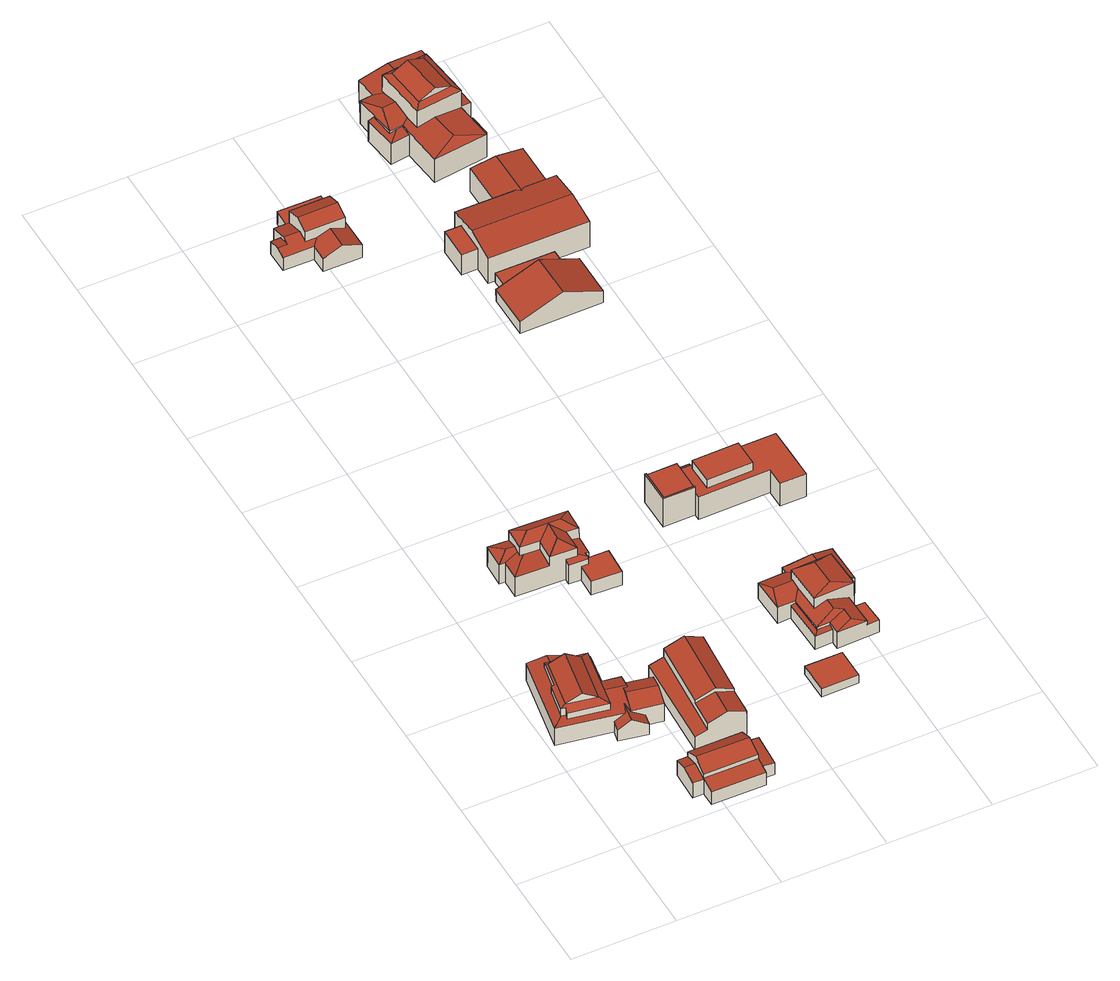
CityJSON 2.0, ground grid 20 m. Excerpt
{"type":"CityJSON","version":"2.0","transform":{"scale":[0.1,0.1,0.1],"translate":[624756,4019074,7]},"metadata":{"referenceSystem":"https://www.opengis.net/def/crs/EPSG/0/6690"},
"CityObjects":{
"building1":{"type":"Building","attributes":{"class":"3001","usage":"411","measuredHeight":8,"BuildingDetailAttribute.orgUsage":"6","BuildingDetailAttribute.surveyYear":2017,"BuildingRiverFloodingRiskAttribute.description":"2","BuildingRiverFloodingRiskAttribute.rank":"2","BuildingRiverFloodingRiskAttribute.depth":1.13,"BuildingRiverFloodingRiskAttribute.adminType":"2","BuildingRiverFloodingRiskAttribute.scale":"1","BuildingIDAttribute.prefecture":"17","BuildingIDAttribute.city":"17206"},"geometry":[{"type":"Solid","lod":"2","boundaries":[[[[0,1,2,3,4,5,6,7,8,9,10,11,12,13]],[[14,15,16,17,18]],[[19,20,21,22]],[[23,24,25,26]],[[27,28,29,30,31,32]],[[31,30,33,34]],[[35,14,18,36,37]],[[29,38,39,40,41,30]],[[42,43,44,45]],[[40,46,47,41]],[[48,49,50,51,52,53,54,55,56]],[[41,47,34,33]],[[57,58,26,25,59,60,61,49,48,15,14,35,62]],[[43,63,64,65,44]],[[66,67,55,54]],[[58,57,20,19,68,69]],[[32,31,47,46,70]],[[48,56,11,10]],[[56,55,67,12,11]],[[29,28,51,50,49]],[[68,19,22,5,4]],[[62,21,20,57]],[[36,18,17,8,7]],[[66,42,45,13,12,67]],[[60,59,40,39]],[[30,41,33]],[[61,60,39,38]],[[45,44,0,13]],[[62,35,37,6,5,22,21]],[[29,49,61,38]],[[9,16,15,48,10]],[[54,53,70,46,63,43,42,66]],[[65,64,24,23,2,1]],[[23,26,58,69,3,2]],[[9,8,17,16]],[[52,27,32,70,53]],[[1,0,44,65]],[[40,59,25,24,64,63,46]],[[69,68,4,3]],[[37,36,7,6]],[[51,28,27,52]],[[47,31,34]]]],"semantics":{"surfaces":[{"type":"GroundSurface"},{"type":"RoofSurface"},{"type":"WallSurface"}],"values":[[0,1,1,1,1,1,1,1,1,1,1,1,1,1,1,1,1,2,2,2,2,2,2,2,2,2,2,2,2,2,2,2,2,2,2,2,2,2,2,2,2,2]]}}]},
"building2":{"type":"Building","attributes":{"class":"3001","usage":"411","measuredHeight":6.1,"BuildingDetailAttribute.orgUsage":"6","BuildingDetailAttribute.surveyYear":2017,"BuildingRiverFloodingRiskAttribute.description":"2","BuildingRiverFloodingRiskAttribute.rank":"2","BuildingRiverFloodingRiskAttribute.depth":1.07,"BuildingRiverFloodingRiskAttribute.adminType":"2","BuildingRiverFloodingRiskAttribute.scale":"1","BuildingIDAttribute.prefecture":"17","BuildingIDAttribute.city":"17206"},"geometry":[{"type":"Solid","lod":"2","boundaries":[[[[71,72,73,74,75,76,77,78,79,80]],[[81,82,83,84]],[[85,86,87,88]],[[89,90,91,92]],[[93,94,88,87]],[[95,96,97,98]],[[99,100,83,82]],[[84,83,100,72,71]],[[93,87,86,99,82,81,80,79,97,96]],[[92,91,75,74]],[[77,76,90,89]],[[90,76,75,91]],[[72,100,99,86,85,73]],[[97,79,78,98]],[[95,94,93,96]],[[81,84,71,80]],[[92,74,73,85,88,94,95,98,78,77,89]]]],"semantics":{"surfaces":[{"type":"GroundSurface"},{"type":"RoofSurface"},{"type":"WallSurface"}],"values":[[0,1,1,1,1,1,1,2,2,2,2,2,2,2,2,2,2]]}}]},
"building3":{"type":"Building","attributes":{"measuredHeight":7.8,"BuildingDetailAttribute.surveyYear":2017,"BuildingRiverFloodingRiskAttribute.description":"2","BuildingRiverFloodingRiskAttribute.rank":"2","BuildingRiverFloodingRiskAttribute.depth":0.85,"BuildingRiverFloodingRiskAttribute.adminType":"2","BuildingRiverFloodingRiskAttribute.scale":"1","BuildingIDAttribute.prefecture":"17","BuildingIDAttribute.city":"17206"},"geometry":[{"type":"Solid","lod":"2","boundaries":[[[[101,102,103,104]],[[105,106,107,108]],[[109,110,111,112]],[[113,114,115,116]],[[112,117,118,109]],[[119,120,114,113]],[[106,103,102,107]],[[114,120,108,107,102,101,115]],[[111,119,113,116,117,112]],[[103,106,105,110,109,118,104]],[[108,120,119,111,110,105]],[[116,115,101,104,118,117]]]],"semantics":{"surfaces":[{"type":"GroundSurface"},{"type":"RoofSurface"},{"type":"WallSurface"}],"values":[[0,1,1,1,1,1,2,2,2,2,2,2]]}}]},
"building4":{"type":"Building","attributes":{"measuredHeight":7.9,"BuildingDetailAttribute.surveyYear":2017,"BuildingRiverFloodingRiskAttribute.description":"2","BuildingRiverFloodingRiskAttribute.rank":"2","BuildingRiverFloodingRiskAttribute.depth":1.19,"BuildingRiverFloodingRiskAttribute.adminType":"2","BuildingRiverFloodingRiskAttribute.scale":"1","BuildingIDAttribute.prefecture":"17","BuildingIDAttribute.city":"17206"},"geometry":[{"type":"Solid","lod":"2","boundaries":[[[[121,122,123,124,125,126,127,128,129,130,131,132]],[[133,134,135]],[[136,137,138,139]],[[140,141,142]],[[140,142,133,135]],[[140,135,134,143,144,145,141]],[[146,138,137,147,148]],[[144,143,149,150,151]],[[150,152,151]],[[153,154,155,156,157,158,159]],[[160,161,162,163]],[[163,162,164]],[[145,144,151,152,165]],[[166,167,168,169,170,171]],[[171,172,173,174,175,166]],[[164,146,148,160,163]],[[169,141,145,165,170]],[[147,137,136,149,143,134]],[[146,129,128,138]],[[125,124,159,158]],[[158,157,175,174,126,125]],[[173,127,126,174]],[[172,171,170,165,152]],[[139,150,149,136]],[[156,167,166,175,157]],[[155,168,167,156]],[[131,162,161,133,142,132]],[[159,124,123,153]],[[153,123,122,154]],[[134,133,161,160,148,147]],[[162,131,130,164]],[[155,154,122,121]],[[129,146,164,130]],[[132,142,141,169,168,155,121]],[[139,138,128,127,173,172,152,150]]]],"semantics":{"surfaces":[{"type":"GroundSurface"},{"type":"RoofSurface"},{"type":"WallSurface"}],"values":[[0,1,1,1,1,1,1,1,1,1,1,1,1,1,1,1,2,2,2,2,2,2,2,2,2,2,2,2,2,2,2,2,2,2,2]]}}]},
"building5":{"type":"Building","attributes":{"class":"3001","usage":"411","measuredHeight":2,"BuildingDetailAttribute.orgUsage":"6","BuildingDetailAttribute.surveyYear":2017,"BuildingRiverFloodingRiskAttribute.description":"2","BuildingRiverFloodingRiskAttribute.rank":"1","BuildingRiverFloodingRiskAttribute.depth":0.42,"BuildingRiverFloodingRiskAttribute.adminType":"2","BuildingRiverFloodingRiskAttribute.scale":"1","BuildingIDAttribute.prefecture":"17","BuildingIDAttribute.city":"17206"},"geometry":[{"type":"Solid","lod":"2","boundaries":[[[[176,177,178,179]],[[180,181,182,183]],[[180,176,179,181]],[[182,178,177,183]],[[181,179,178,182]],[[183,177,176,180]]]],"semantics":{"surfaces":[{"type":"GroundSurface"},{"type":"RoofSurface"},{"type":"WallSurface"}],"values":[[0,1,2,2,2,2]]}}]},
"building6":{"type":"Building","attributes":{"usage":"411","measuredHeight":6.9,"BuildingDetailAttribute.orgUsage":"6","BuildingDetailAttribute.surveyYear":2017,"BuildingRiverFloodingRiskAttribute.description":"2","BuildingRiverFloodingRiskAttribute.rank":"2","BuildingRiverFloodingRiskAttribute.depth":1.35,"BuildingRiverFloodingRiskAttribute.adminType":"2","BuildingRiverFloodingRiskAttribute.scale":"1","BuildingIDAttribute.prefecture":"17","BuildingIDAttribute.city":"17206"},"geometry":[{"type":"Solid","lod":"2","boundaries":[[[[184,185,186,187,188,189,190,191,192,193,194,195]],[[196,197,198,199,200]],[[201,202,203,204]],[[205,206,207,208,209]],[[210,211,212,213]],[[214,215,213,212]],[[204,203,216,208,207,217,218,219]],[[220,221,222,206,205,223]],[[219,218,197,196,224]],[[223,193,192,220]],[[197,211,210,198]],[[188,187,224,196]],[[190,199,198,210,213,215,222,221,191]],[[216,203,202,185,184]],[[208,195,194,209]],[[186,185,202,201]],[[214,212,211,197,218,217]],[[206,222,215,214,217,207]],[[216,184,195,208]],[[199,190,189,200]],[[201,204,219,224,187,186]],[[223,205,209,194,193]],[[221,220,192,191]],[[188,196,200,189]]]],"semantics":{"surfaces":[{"type":"GroundSurface"},{"type":"RoofSurface"},{"type":"WallSurface"}],"values":[[0,1,1,1,1,1,1,1,1,2,2,2,2,2,2,2,2,2,2,2,2,2,2,2]]}}]},
"building7":{"type":"Building","attributes":{"class":"3001","usage":"411","measuredHeight":7.7,"BuildingDetailAttribute.orgUsage":"6","BuildingDetailAttribute.surveyYear":2017,"BuildingRiverFloodingRiskAttribute.description":"2","BuildingRiverFloodingRiskAttribute.rank":"1","BuildingRiverFloodingRiskAttribute.depth":0.39,"BuildingRiverFloodingRiskAttribute.adminType":"2","BuildingRiverFloodingRiskAttribute.scale":"1","BuildingIDAttribute.prefecture":"17","BuildingIDAttribute.city":"17206"},"geometry":[{"type":"Solid","lod":"2","boundaries":[[[[225,226,227,228,229,230,231,232,233,234,235,236,237,238,239,240]],[[241,242,243,244]],[[245,246,247,248,249]],[[250,246,245]],[[251,252,253,254,255,256]],[[257,258,259,260,261,262]],[[263,264,265,266,267]],[[268,262,261]],[[248,247,269,259,258,270]],[[242,271,243]],[[251,272,252]],[[250,245,249,273,274,275]],[[276,267,266,277]],[[271,278,244,243]],[[256,255,279]],[[280,281,282,283]],[[269,284,260,259]],[[278,241,244]],[[284,268,261,260]],[[252,272,275,274,253]],[[275,237,236,250]],[[263,269,247,264]],[[262,280,283,228,227,257]],[[278,254,253,274,273,241]],[[283,282,229,228]],[[270,242,241,273,249,248]],[[234,233,266,265]],[[271,242,270,258,257,227,226]],[[225,279,255,254,278,271,226]],[[256,240,239,251]],[[281,230,229,282]],[[225,240,256,279]],[[250,236,235,246]],[[237,275,272,238]],[[284,276,277,232,231,268]],[[284,269,263,267,276]],[[251,239,238,272]],[[277,266,233,232]],[[230,281,280,262,268,231]],[[265,264,247,246,235,234]]]],"semantics":{"surfaces":[{"type":"GroundSurface"},{"type":"RoofSurface"},{"type":"WallSurface"}],"values":[[0,1,1,1,1,1,1,1,1,1,1,1,1,1,1,1,1,1,1,1,2,2,2,2,2,2,2,2,2,2,2,2,2,2,2,2,2,2,2,2]]}}]},
"building8":{"type":"Building","attributes":{"class":"3001","usage":"411","measuredHeight":7.2,"BuildingDetailAttribute.orgUsage":"6","BuildingDetailAttribute.surveyYear":2017,"BuildingRiverFloodingRiskAttribute.description":"2","BuildingRiverFloodingRiskAttribute.rank":"2","BuildingRiverFloodingRiskAttribute.depth":1.87,"BuildingRiverFloodingRiskAttribute.adminType":"2","BuildingRiverFloodingRiskAttribute.scale":"1","BuildingIDAttribute.prefecture":"17","BuildingIDAttribute.city":"17206"},"geometry":[{"type":"Solid","lod":"2","boundaries":[[[[285,286,287,288,289,290,291,292,293,294]],[[295,296,297,298,299,300,301,302,303],[304,305,306,307]],[[308,309,310,311,312,313]],[[314,315,316,317]],[[318,319,320,321]],[[322,323,324,325]],[[287,286,299,298]],[[306,325,324,307]],[[315,314,320,319,290,289,326,308,313]],[[295,303,302,293,292,296]],[[291,290,319,318]],[[307,324,323,304]],[[305,322,325,306]],[[294,293,302,301]],[[327,298,297,321,320,314,317,311,310]],[[300,285,294,301]],[[311,317,316,312]],[[298,327,310,309,288,287]],[[309,308,326,289,288]],[[299,286,285,300]],[[304,323,322,305]],[[318,321,297,296,292,291]],[[312,316,315,313]]]],"semantics":{"surfaces":[{"type":"GroundSurface"},{"type":"RoofSurface"},{"type":"WallSurface"}],"values":[[0,1,1,1,1,1,2,2,2,2,2,2,2,2,2,2,2,2,2,2,2,2,2]]}}]},
"building9":{"type":"Building","attributes":{"measuredHeight":6.2,"BuildingDetailAttribute.surveyYear":2017,"BuildingRiverFloodingRiskAttribute.description":"2","BuildingRiverFloodingRiskAttribute.rank":"2","BuildingRiverFloodingRiskAttribute.depth":1.34,"BuildingRiverFloodingRiskAttribute.adminType":"2","BuildingRiverFloodingRiskAttribute.scale":"1","BuildingIDAttribute.prefecture":"17","BuildingIDAttribute.city":"17206"},"geometry":[{"type":"Solid","lod":"2","boundaries":[[[[328,329,330,331,332,333,334,335]],[[336,337,338,339]],[[340,341,342,343]],[[344,345,339,338]],[[330,329,341,340]],[[341,329,328,342]],[[344,338,337,333,332]],[[344,332,331,345]],[[343,342,328,335]],[[336,339,345,331,330,340,343,335,334]],[[336,334,333,337]]]],"semantics":{"surfaces":[{"type":"GroundSurface"},{"type":"RoofSurface"},{"type":"WallSurface"}],"values":[[0,1,1,1,2,2,2,2,2,2,2]]}}]},
"building10":{"type":"Building","attributes":{"class":"3001","usage":"411","measuredHeight":7.1,"BuildingDetailAttribute.orgUsage":"6","BuildingDetailAttribute.surveyYear":2017,"BuildingRiverFloodingRiskAttribute.description":"2","BuildingRiverFloodingRiskAttribute.rank":"2","BuildingRiverFloodingRiskAttribute.depth":1.28,"BuildingRiverFloodingRiskAttribute.adminType":"2","BuildingRiverFloodingRiskAttribute.scale":"1","BuildingIDAttribute.prefecture":"17","BuildingIDAttribute.city":"17206"},"geometry":[{"type":"Solid","lod":"2","boundaries":[[[[346,347,348,349,350,351,352,353,354,355,356,357]],[[358,359,360,361]],[[362,363,364,365,366]],[[367,368,369,370,363,362,371]],[[363,370,372,373,364]],[[374,375,368,367]],[[361,360,346,357]],[[366,365,351,350]],[[372,370,369,354,353]],[[374,356,355,375]],[[348,347,359,358]],[[374,367,371,349,348,358,361,357,356]],[[369,368,375,355,354]],[[359,347,346,360]],[[365,364,373,352,351]],[[371,362,366,350,349]],[[353,352,373,372]]]],"semantics":{"surfaces":[{"type":"GroundSurface"},{"type":"RoofSurface"},{"type":"WallSurface"}],"values":[[0,1,1,1,1,1,2,2,2,2,2,2,2,2,2,2,2]]}}]},
"building11":{"type":"Building","attributes":{"class":"3001","usage":"411","measuredHeight":11.6,"BuildingDetailAttribute.orgUsage":"6","BuildingDetailAttribute.surveyYear":2017,"BuildingRiverFloodingRiskAttribute.description":"2","BuildingRiverFloodingRiskAttribute.rank":"1","BuildingRiverFloodingRiskAttribute.depth":0.48,"BuildingRiverFloodingRiskAttribute.adminType":"2","BuildingRiverFloodingRiskAttribute.scale":"1","BuildingIDAttribute.prefecture":"17","BuildingIDAttribute.city":"17206"},"geometry":[{"type":"Solid","lod":"2","boundaries":[[[[376,377,378,379,380,381,382,383,384,385,386,387,388,389,390,391]],[[392,393,394]],[[395,396,397,398]],[[399,400,401]],[[401,400,402,403,404]],[[405,406,407,408]],[[409,410,411,412]],[[413,414,415,416,417]],[[396,418,409,397]],[[418,419,410,409]],[[398,397,412,411]],[[417,420,421,413]],[[419,395,398,410]],[[394,393,422,423]],[[424,425,426,427,428,429]],[[430,399,401,404,431]],[[432,426,425,433,430,431]],[[434,403,402,392,394,423]],[[397,409,412]],[[387,430,433,388]],[[381,392,402,421,420,382]],[[408,407,377,376]],[[379,378,406,405]],[[413,421,402,400,414]],[[430,387,386,399]],[[416,415,385,384]],[[429,390,389,424]],[[420,417,383,382]],[[433,425,424,389,388]],[[393,380,379,405,408,376,391,422]],[[396,434,423,422,391,390,429,428,418]],[[431,404,403,434,396,395,432]],[[415,414,400,399,386,385]],[[426,432,395,419,427]],[[416,384,383,417]],[[406,378,377,407]],[[427,419,418,428]],[[410,398,411]],[[392,381,380,393]]]],"semantics":{"surfaces":[{"type":"GroundSurface"},{"type":"RoofSurface"},{"type":"WallSurface"}],"values":[[0,1,1,1,1,1,1,1,1,1,1,1,1,1,1,1,1,1,2,2,2,2,2,2,2,2,2,2,2,2,2,2,2,2,2,2,2,2,2]]}}]}
},
"vertices":[
[141,383,23],[129,316,23],[161,310,23],[158,293,23],[208,283,23],[195,218,23],[162,224,23],[158,202,23],[104,212,23],[108,234,23],[5,252,22],[34,412,23],[101,400,23],[100,390,23],[135,248,66],[128,230,63],[108,234,48],[104,212,48],[128,207,66],[201,251,76],[145,262,76],[138,228,65],[195,218,65],[161,310,63],[121,317,63],[115,288,72],[156,280,72],[42,325,85],[37,326,83],[26,271,83],[37,275,86],[55,373,86],[52,375,85],[66,270,102],[84,368,102],[137,229,63],[158,202,48],[162,224,48],[35,269,83],[33,260,79],[108,247,79],[95,264,86],[97,378,58],[127,372,58],[140,383,56],[100,390,56],[130,372,79],[113,362,86],[5,252,63],[26,271,66],[27,275,67],[37,326,67],[42,325,68],[54,385,68],[66,383,71],[70,406,71],[34,412,63],[148,277,71],[155,276,71],[108,247,65],[33,260,65],[35,269,66],[138,228,63],[130,372,58],[121,317,58],[129,316,56],[97,378,63],[101,400,63],[208,283,65],[158,293,65],[54,385,79],
[153,34,22],[155,94,23],[278,93,23],[278,86,23],[305,85,23],[301,19,23],[277,20,23],[277,4,23],[174,5,23],[174,33,23],[174,33,58],[175,66,66],[154,66,66],[153,34,58],[278,93,70],[175,94,69],[175,65,83],[277,63,83],[277,20,53],[301,19,51],[305,85,51],[278,86,53],[174,33,69],[277,32,70],[277,32,61],[174,33,61],[174,5,52],[277,4,52],[175,94,58],[155,94,58],
[303,125,24],[209,131,24],[218,318,24],[317,310,24],[245,316,66],[218,318,56],[209,131,56],[231,129,64],[282,313,101],[245,316,86],[235,181,86],[272,179,101],[272,179,93],[268,127,93],[303,125,80],[306,176,80],[306,176,86],[317,310,86],[235,181,80],[231,129,80],
[251,601,16],[288,600,16],[285,545,16],[228,548,16],[230,588,16],[207,589,16],[207,600,16],[113,604,16],[114,642,16],[103,643,16],[105,690,16],[254,684,16],[144,688,84],[142,643,84],[167,665,94],[179,641,65],[149,643,65],[113,604,61],[177,601,61],[230,663,94],[252,639,84],[254,684,84],[180,641,84],[206,663,94],[228,640,84],[114,642,61],[142,643,65],[143,652,65],[179,641,83],[177,601,83],[204,626,94],[228,599,83],[285,545,48],[288,600,48],[251,601,48],[244,601,48],[243,587,48],[230,588,48],[228,548,48],[143,664,68],[144,688,61],[105,690,61],[127,665,68],[103,643,61],[229,639,83],[244,592,62],[244,601,62],[251,601,60],[253,639,60],[229,639,65],[228,603,65],[228,599,64],[207,600,64],[207,589,60],[243,587,60],
[453,140,31],[453,201,31],[524,201,31],[524,140,31],[453,140,50],[524,140,50],[524,201,50],[453,201,50],
[124,1472,18],[124,1517,18],[143,1517,18],[143,1542,18],[166,1542,18],[167,1575,18],[249,1574,18],[249,1504,18],[257,1504,18],[257,1439,18],[183,1439,18],[183,1472,18],[166,1542,48],[172,1542,48],[249,1542,48],[249,1574,48],[167,1575,48],[143,1517,48],[124,1517,48],[124,1491,55],[143,1491,55],[219,1439,63],[220,1485,63],[195,1485,53],[183,1472,48],[183,1439,48],[249,1542,76],[172,1542,76],[173,1512,87],[249,1512,87],[173,1485,76],[249,1485,76],[124,1472,48],[173,1485,53],[173,1505,60],[143,1505,60],[257,1504,48],[249,1504,51],[249,1485,51],[257,1439,48],[143,1542,48],
[599,339,24],[600,304,24],[589,303,24],[589,287,24],[612,288,24],[614,239,24],[533,237,24],[533,253,24],[499,252,24],[497,337,24],[472,336,24],[470,404,24],[523,405,24],[523,417,24],[618,419,24],[620,339,24],[520,379,90],[523,301,90],[560,316,101],[558,367,101],[482,372,71],[472,336,61],[506,337,61],[521,357,67],[520,373,71],[470,404,61],[618,419,61],[575,408,78],[576,381,78],[597,382,70],[598,351,70],[620,339,61],[589,303,61],[548,302,76],[548,279,76],[566,274,70],[566,248,70],[591,238,61],[508,264,56],[506,337,56],[497,337,54],[499,252,54],[509,264,56],[533,237,61],[508,264,61],[523,301,67],[600,304,90],[523,417,61],[520,379,69],[548,380,69],[523,405,61],[533,264,56],[533,253,54],[597,382,90],[599,339,61],[591,238,52],[614,239,52],[612,288,52],[589,287,52],[533,264,61],
[610,628,13],[473,627,13],[473,639,13],[412,639,13],[412,706,13],[496,706,13],[496,700,13],[658,701,13],[659,592,13],[610,592,13],[658,694,67],[658,701,67],[473,700,67],[473,639,67],[473,627,67],[610,628,67],[610,592,67],[659,592,67],[659,642,67],[583,641,67],[496,639,67],[495,692,67],[583,693,67],[412,706,79],[412,639,79],[473,639,79],[473,642,79],[415,642,79],[415,706,79],[473,706,76],[415,706,76],[415,642,76],[473,642,76],[496,700,64],[496,706,64],[473,706,64],[473,700,64],[496,639,86],[583,641,86],[583,693,86],[495,692,86],[412,706,76],[473,639,76],
[427,1280,21],[539,1279,21],[539,1241,21],[566,1241,21],[566,1153,21],[408,1152,21],[408,1240,21],[427,1240,21],[407,1240,48],[408,1152,48],[489,1152,82],[489,1240,82],[539,1241,43],[539,1279,43],[427,1280,43],[427,1240,43],[566,1153,48],[566,1241,48],
[391,1333,8],[391,1395,8],[422,1395,8],[422,1418,8],[496,1417,8],[495,1503,8],[596,1504,8],[596,1417,8],[614,1417,8],[613,1293,8],[421,1294,8],[421,1333,8],[422,1395,56],[391,1395,56],[391,1333,56],[421,1333,56],[537,1417,68],[545,1411,69],[544,1504,69],[495,1503,63],[496,1417,63],[422,1357,78],[613,1356,78],[614,1417,68],[554,1417,68],[422,1418,68],[596,1417,63],[596,1504,63],[421,1294,68],[613,1293,68],
[552,1619,8],[561,1620,8],[566,1578,8],[556,1577,8],[558,1563,8],[453,1550,8],[444,1627,8],[407,1622,8],[399,1689,8],[410,1691,8],[406,1732,8],[431,1735,8],[427,1777,8],[552,1791,8],[569,1642,8],[549,1639,8],[453,1550,62],[558,1563,62],[504,1579,70],[448,1733,103],[460,1629,103],[470,1642,110],[461,1723,110],[405,1732,62],[416,1644,62],[426,1690,73],[442,1647,62],[457,1658,65],[452,1693,73],[556,1577,49],[566,1578,49],[561,1620,49],[551,1619,49],[536,1650,110],[526,1731,110],[493,1727,124],[503,1646,124],[429,1646,60],[416,1644,58],[410,1691,58],[399,1689,56],[407,1622,56],[549,1639,103],[537,1744,103],[444,1627,56],[442,1647,60],[549,1639,63],[497,1633,70],[552,1791,63],[486,1784,70],[491,1739,70],[537,1744,65],[549,1639,65],[569,1642,63],[431,1735,62],[448,1728,65],[448,1733,65],[426,1776,62],[460,1629,65]
]}
